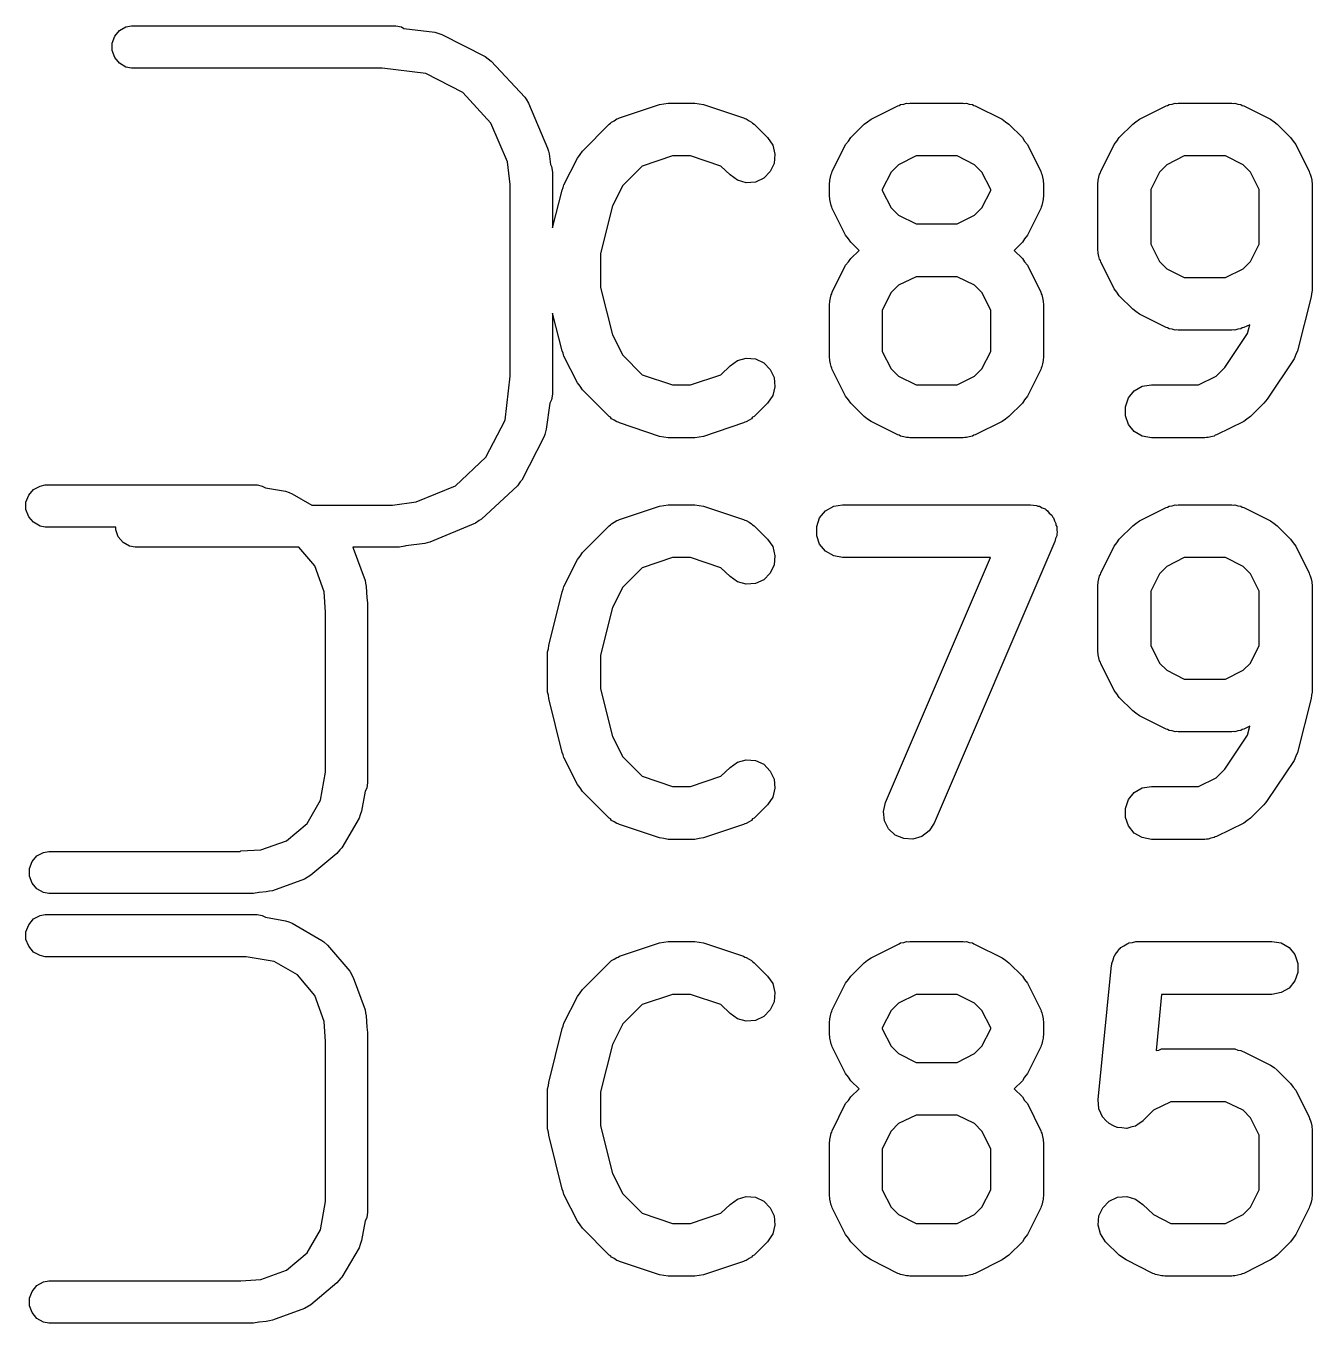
# Model space of a CAD drawing. Extents: x 553.3 to 630.8, y 408.7 to 458.1.
# Drawn here: x 580.964 to 584.615, y 432.49 to 436.172 of the extents above; entities that cross this region are included whole.
import ezdxf

# ---------------------------------------------------------------- set-up
doc = ezdxf.new("R2010")
doc.units = 0
doc.header["$MEASUREMENT"] = 0
doc.layers.add('BLACK', color=7, linetype='CONTINUOUS')

msp = doc.modelspace()

# ---------------------------------------------------------------- linework, layer by layer
at = {"layer": 'BLACK', "linetype": 'CONTINUOUS'}
for p, q in [((581.248, 436.169), (581.264, 436.172)), ((581.264, 436.172), (582.014, 436.172)), ((582.014, 436.172), (582.03, 436.169)), ((581.209, 436.123), (581.216, 436.143)), ((581.216, 436.143), (581.23, 436.159)), ((581.23, 436.159), (581.248, 436.169)), ((582.03, 436.169), (582.037, 436.165)), ((582.037, 436.165), (582.125, 436.154)), ((582.125, 436.154), (582.145, 436.148)), ((582.145, 436.148), (582.145, 436.148)), ((582.145, 436.148), (582.268, 436.085)), ((581.209, 436.102), (581.209, 436.123)), ((581.216, 436.082), (581.209, 436.102)), ((581.23, 436.066), (581.216, 436.082)), ((581.248, 436.055), (581.23, 436.066)), ((582.268, 436.085), (582.285, 436.072)), ((582.285, 436.072), (582.285, 436.072)), ((582.285, 436.072), (582.38, 435.97)), ((581.264, 436.052), (581.248, 436.055)), ((581.975, 436.052), (581.264, 436.052)), ((582.099, 436.037), (581.975, 436.052)), ((582.204, 435.983), (582.099, 436.037)), ((582.284, 435.896), (582.204, 435.983)), ((582.38, 435.97), (582.38, 435.97)), ((582.38, 435.97), (582.384, 435.964)), ((582.384, 435.964), (582.391, 435.953)), ((582.391, 435.953), (582.391, 435.953)), ((582.391, 435.953), (582.445, 435.825)), ((582.649, 435.911), (582.763, 435.949)), ((582.763, 435.949), (582.775, 435.951)), ((582.775, 435.951), (582.787, 435.953)), ((582.787, 435.953), (582.863, 435.953)), ((582.863, 435.953), (582.875, 435.951)), ((582.875, 435.951), (582.887, 435.949)), ((582.887, 435.949), (583.001, 435.911)), ((583.443, 435.946), (583.447, 435.949)), ((583.447, 435.949), (583.456, 435.95)), ((583.456, 435.95), (583.464, 435.953)), ((583.464, 435.953), (583.469, 435.952)), ((583.469, 435.952), (583.473, 435.953)), ((583.473, 435.953), (583.625, 435.953)), ((583.625, 435.953), (583.629, 435.952)), ((583.629, 435.952), (583.634, 435.953)), ((583.634, 435.953), (583.642, 435.95)), ((583.642, 435.95), (583.651, 435.949)), ((583.651, 435.949), (583.655, 435.946)), ((584.205, 435.946), (584.209, 435.949)), ((584.209, 435.949), (584.218, 435.95)), ((584.218, 435.95), (584.226, 435.953)), ((584.226, 435.953), (584.231, 435.952)), ((584.231, 435.952), (584.235, 435.953)), ((584.235, 435.953), (584.387, 435.953)), ((584.387, 435.953), (584.391, 435.952)), ((584.391, 435.952), (584.396, 435.953)), ((584.396, 435.953), (584.404, 435.95)), ((584.404, 435.95), (584.413, 435.949)), ((584.413, 435.949), (584.417, 435.946)), ((583.363, 435.907), (583.439, 435.945)), ((583.439, 435.945), (583.443, 435.946)), ((583.655, 435.946), (583.659, 435.945)), ((583.659, 435.945), (583.735, 435.907)), ((584.125, 435.907), (584.201, 435.945)), ((584.201, 435.945), (584.205, 435.946)), ((584.417, 435.946), (584.421, 435.945)), ((584.421, 435.945), (584.497, 435.907)), ((582.331, 435.786), (582.284, 435.896)), ((582.544, 435.817), (582.62, 435.893)), ((582.62, 435.893), (582.623, 435.896)), ((582.623, 435.896), (582.626, 435.899)), ((582.626, 435.899), (582.634, 435.903)), ((582.634, 435.903), (582.641, 435.908)), ((582.641, 435.908), (582.645, 435.909)), ((582.645, 435.909), (582.649, 435.911)), ((583.001, 435.911), (583.005, 435.909)), ((583.005, 435.909), (583.009, 435.908)), ((583.009, 435.908), (583.017, 435.903)), ((583.017, 435.903), (583.024, 435.899)), ((583.024, 435.899), (583.027, 435.896)), ((583.027, 435.896), (583.031, 435.893)), ((583.031, 435.893), (583.069, 435.855)), ((583.306, 435.855), (583.344, 435.893)), ((583.344, 435.893), (583.353, 435.9)), ((583.353, 435.9), (583.363, 435.907)), ((583.735, 435.907), (583.745, 435.9)), ((583.745, 435.9), (583.754, 435.893)), ((583.754, 435.893), (583.793, 435.855)), ((584.067, 435.855), (584.106, 435.893)), ((584.106, 435.893), (584.115, 435.9)), ((584.115, 435.9), (584.125, 435.907)), ((584.497, 435.907), (584.507, 435.9)), ((584.507, 435.9), (584.516, 435.893)), ((584.516, 435.893), (584.554, 435.855)), ((583.069, 435.855), (583.084, 435.834)), ((583.291, 435.835), (583.299, 435.845)), ((583.299, 435.845), (583.306, 435.855)), ((583.793, 435.855), (583.799, 435.845)), ((583.799, 435.845), (583.807, 435.835)), ((584.053, 435.835), (584.061, 435.845)), ((584.061, 435.845), (584.067, 435.855)), ((584.554, 435.855), (584.561, 435.845)), ((584.561, 435.845), (584.569, 435.835)), ((582.445, 435.825), (582.447, 435.817)), ((582.447, 435.817), (582.449, 435.809)), ((582.449, 435.809), (582.453, 435.779)), ((582.53, 435.797), (582.537, 435.807)), ((582.537, 435.807), (582.544, 435.817)), ((582.799, 435.803), (582.713, 435.774)), ((582.851, 435.803), (582.799, 435.803)), ((582.937, 435.774), (582.851, 435.803)), ((583.084, 435.834), (583.09, 435.808)), ((583.09, 435.808), (583.088, 435.782)), ((583.253, 435.759), (583.291, 435.835)), ((583.491, 435.803), (583.441, 435.778)), ((583.608, 435.803), (583.491, 435.803)), ((583.657, 435.778), (583.608, 435.803)), ((583.807, 435.835), (583.845, 435.759)), ((584.015, 435.759), (584.053, 435.835)), ((584.252, 435.803), (584.203, 435.778)), ((584.369, 435.803), (584.252, 435.803)), ((584.419, 435.778), (584.369, 435.803)), ((584.569, 435.835), (584.607, 435.759)), ((582.339, 435.722), (582.331, 435.786)), ((582.453, 435.779), (582.456, 435.773)), ((582.456, 435.773), (582.459, 435.757)), ((582.491, 435.721), (582.53, 435.797)), ((582.713, 435.774), (582.658, 435.719)), ((582.963, 435.749), (582.937, 435.774)), ((583.088, 435.782), (583.077, 435.759)), ((583.441, 435.778), (583.42, 435.757)), ((583.678, 435.757), (583.657, 435.778)), ((584.203, 435.778), (584.182, 435.757)), ((584.44, 435.757), (584.419, 435.778)), ((582.459, 435.757), (582.459, 435.599)), ((582.984, 435.734), (582.963, 435.749)), ((583.009, 435.727), (582.984, 435.734)), ((583.035, 435.729), (583.009, 435.727)), ((583.059, 435.74), (583.035, 435.729)), ((583.077, 435.759), (583.059, 435.74)), ((583.245, 435.726), (583.246, 435.73)), ((583.246, 435.734), (583.248, 435.743)), ((583.246, 435.73), (583.246, 435.734)), ((583.248, 435.743), (583.25, 435.751)), ((583.25, 435.751), (583.252, 435.755)), ((583.252, 435.755), (583.253, 435.759)), ((583.42, 435.757), (583.395, 435.708)), ((583.703, 435.708), (583.678, 435.757)), ((583.845, 435.759), (583.846, 435.755)), ((583.846, 435.755), (583.848, 435.751)), ((583.848, 435.751), (583.85, 435.743)), ((583.85, 435.743), (583.852, 435.734)), ((583.852, 435.734), (583.852, 435.73)), ((583.852, 435.73), (583.853, 435.726)), ((584.007, 435.726), (584.008, 435.73)), ((584.008, 435.734), (584.01, 435.743)), ((584.008, 435.73), (584.008, 435.734)), ((584.01, 435.743), (584.012, 435.751)), ((584.012, 435.751), (584.014, 435.755)), ((584.014, 435.755), (584.015, 435.759)), ((584.182, 435.757), (584.157, 435.708)), ((584.465, 435.708), (584.44, 435.757)), ((584.607, 435.759), (584.608, 435.755)), ((584.608, 435.755), (584.61, 435.751)), ((584.61, 435.751), (584.612, 435.743)), ((584.612, 435.743), (584.614, 435.734)), ((584.614, 435.734), (584.614, 435.73)), ((584.614, 435.73), (584.615, 435.726)), ((582.339, 435.178), (582.339, 435.722)), ((582.459, 435.599), (582.486, 435.706)), ((582.486, 435.706), (582.489, 435.713)), ((582.489, 435.713), (582.491, 435.721)), ((582.658, 435.719), (582.629, 435.661)), ((583.245, 435.688), (583.245, 435.726)), ((583.395, 435.708), (583.395, 435.705)), ((583.395, 435.705), (583.42, 435.656)), ((583.678, 435.656), (583.703, 435.705)), ((583.703, 435.705), (583.703, 435.708)), ((583.853, 435.726), (583.853, 435.688)), ((584.007, 435.535), (584.007, 435.726)), ((584.157, 435.708), (584.157, 435.553)), ((584.465, 435.553), (584.465, 435.708)), ((584.615, 435.726), (584.615, 435.421)), ((582.629, 435.661), (582.595, 435.526)), ((583.246, 435.683), (583.245, 435.688)), ((583.246, 435.679), (583.246, 435.683)), ((583.248, 435.671), (583.246, 435.679)), ((583.25, 435.662), (583.248, 435.671)), ((583.252, 435.658), (583.25, 435.662)), ((583.253, 435.654), (583.252, 435.658)), ((583.42, 435.656), (583.441, 435.635)), ((583.657, 435.635), (583.678, 435.656)), ((583.846, 435.658), (583.845, 435.654)), ((583.848, 435.662), (583.846, 435.658)), ((583.85, 435.671), (583.848, 435.662)), ((583.852, 435.679), (583.85, 435.671)), ((583.853, 435.688), (583.852, 435.683)), ((583.852, 435.683), (583.852, 435.679)), ((583.291, 435.578), (583.253, 435.654)), ((583.441, 435.635), (583.491, 435.61)), ((583.608, 435.61), (583.657, 435.635)), ((583.845, 435.654), (583.807, 435.578)), ((583.491, 435.61), (583.608, 435.61)), ((583.299, 435.568), (583.291, 435.578)), ((583.306, 435.558), (583.299, 435.568)), ((583.329, 435.535), (583.306, 435.558)), ((583.793, 435.558), (583.769, 435.535)), ((583.799, 435.568), (583.793, 435.558)), ((583.807, 435.578), (583.799, 435.568)), ((584.157, 435.553), (584.182, 435.503)), ((584.44, 435.503), (584.465, 435.553)), ((582.595, 435.526), (582.595, 435.43)), ((583.299, 435.502), (583.306, 435.512)), ((583.306, 435.512), (583.329, 435.535)), ((583.769, 435.535), (583.793, 435.512)), ((583.793, 435.512), (583.799, 435.502)), ((584.008, 435.531), (584.007, 435.535)), ((584.008, 435.527), (584.008, 435.531)), ((584.01, 435.518), (584.008, 435.527)), ((584.012, 435.51), (584.01, 435.518)), ((584.014, 435.506), (584.012, 435.51)), ((583.253, 435.416), (583.291, 435.493)), ((583.291, 435.493), (583.299, 435.502)), ((583.799, 435.502), (583.807, 435.493)), ((583.807, 435.493), (583.845, 435.416)), ((584.015, 435.502), (584.014, 435.506)), ((584.053, 435.426), (584.015, 435.502)), ((584.182, 435.503), (584.203, 435.483)), ((584.203, 435.483), (584.252, 435.458)), ((584.369, 435.458), (584.419, 435.483)), ((584.419, 435.483), (584.44, 435.503)), ((583.441, 435.436), (583.42, 435.415)), ((583.491, 435.46), (583.441, 435.436)), ((583.608, 435.46), (583.491, 435.46)), ((583.657, 435.436), (583.608, 435.46)), ((583.678, 435.415), (583.657, 435.436)), ((584.252, 435.458), (584.369, 435.458)), ((582.595, 435.43), (582.629, 435.295)), ((583.246, 435.391), (583.248, 435.4)), ((583.248, 435.4), (583.25, 435.409)), ((583.25, 435.409), (583.252, 435.412)), ((583.252, 435.412), (583.253, 435.416)), ((583.42, 435.415), (583.395, 435.365)), ((583.703, 435.365), (583.678, 435.415)), ((583.845, 435.416), (583.846, 435.412)), ((583.846, 435.412), (583.848, 435.409)), ((583.848, 435.409), (583.85, 435.4)), ((583.85, 435.4), (583.852, 435.391)), ((584.061, 435.416), (584.053, 435.426)), ((584.067, 435.406), (584.061, 435.416)), ((584.106, 435.368), (584.067, 435.406)), ((584.612, 435.403), (584.574, 435.25)), ((584.613, 435.412), (584.612, 435.403)), ((584.615, 435.421), (584.613, 435.412)), ((583.245, 435.383), (583.246, 435.387)), ((583.245, 435.23), (583.245, 435.383)), ((583.246, 435.387), (583.246, 435.391)), ((583.395, 435.365), (583.395, 435.248)), ((583.703, 435.248), (583.703, 435.365)), ((583.852, 435.391), (583.852, 435.387)), ((583.852, 435.387), (583.853, 435.383)), ((583.853, 435.383), (583.853, 435.23)), ((584.115, 435.361), (584.106, 435.368)), ((584.125, 435.354), (584.115, 435.361)), ((582.486, 435.25), (582.459, 435.357)), ((582.459, 435.357), (582.459, 435.127)), ((584.201, 435.316), (584.125, 435.354)), ((584.438, 435.324), (584.421, 435.316)), ((584.432, 435.299), (584.438, 435.324)), ((582.629, 435.295), (582.658, 435.237)), ((584.205, 435.315), (584.201, 435.316)), ((584.209, 435.312), (584.205, 435.315)), ((584.218, 435.311), (584.209, 435.312)), ((584.226, 435.308), (584.218, 435.311)), ((584.231, 435.309), (584.226, 435.308)), ((584.235, 435.308), (584.231, 435.309)), ((584.387, 435.308), (584.235, 435.308)), ((584.367, 435.202), (584.432, 435.299)), ((584.391, 435.309), (584.387, 435.308)), ((584.396, 435.308), (584.391, 435.309)), ((584.404, 435.311), (584.396, 435.308)), ((584.413, 435.312), (584.404, 435.311)), ((584.417, 435.315), (584.413, 435.312)), ((584.421, 435.316), (584.417, 435.315)), ((582.489, 435.243), (582.486, 435.25)), ((584.574, 435.25), (584.569, 435.239)), ((582.491, 435.235), (582.489, 435.243)), ((582.53, 435.159), (582.491, 435.235)), ((582.658, 435.237), (582.713, 435.182)), ((582.963, 435.207), (582.984, 435.222)), ((582.984, 435.222), (583.009, 435.229)), ((583.009, 435.229), (583.035, 435.227)), ((583.035, 435.227), (583.059, 435.216)), ((583.059, 435.216), (583.077, 435.197)), ((583.246, 435.226), (583.245, 435.23)), ((583.246, 435.222), (583.246, 435.226)), ((583.248, 435.213), (583.246, 435.222)), ((583.25, 435.205), (583.248, 435.213)), ((583.395, 435.248), (583.42, 435.199)), ((583.678, 435.199), (583.703, 435.248)), ((583.85, 435.213), (583.848, 435.205)), ((583.852, 435.222), (583.85, 435.213)), ((583.853, 435.23), (583.852, 435.226)), ((583.852, 435.226), (583.852, 435.222)), ((584.564, 435.227), (584.488, 435.113)), ((584.569, 435.239), (584.564, 435.227)), ((582.324, 435.053), (582.339, 435.178)), ((582.713, 435.182), (582.799, 435.153)), ((582.851, 435.153), (582.937, 435.182)), ((582.937, 435.182), (582.963, 435.207)), ((583.077, 435.197), (583.088, 435.174)), ((583.252, 435.201), (583.25, 435.205)), ((583.253, 435.197), (583.252, 435.201)), ((583.291, 435.121), (583.253, 435.197)), ((583.42, 435.199), (583.441, 435.178)), ((583.441, 435.178), (583.491, 435.153)), ((583.608, 435.153), (583.657, 435.178)), ((583.657, 435.178), (583.678, 435.199)), ((583.845, 435.197), (583.807, 435.121)), ((583.846, 435.201), (583.845, 435.197)), ((583.848, 435.205), (583.846, 435.201)), ((584.293, 435.153), (584.343, 435.178)), ((584.343, 435.178), (584.367, 435.202)), ((582.537, 435.149), (582.53, 435.159)), ((582.544, 435.139), (582.537, 435.149)), ((582.62, 435.063), (582.544, 435.139)), ((582.799, 435.153), (582.851, 435.153)), ((583.09, 435.148), (583.084, 435.123)), ((583.088, 435.174), (583.09, 435.148)), ((583.491, 435.153), (583.608, 435.153)), ((584.11, 435.136), (584.133, 435.149)), ((584.133, 435.149), (584.159, 435.153)), ((584.159, 435.153), (584.293, 435.153)), ((582.456, 435.111), (582.451, 435.101)), ((582.459, 435.127), (582.456, 435.111)), ((583.084, 435.123), (583.069, 435.101)), ((583.299, 435.111), (583.291, 435.121)), ((583.306, 435.101), (583.299, 435.111)), ((583.799, 435.111), (583.793, 435.101)), ((583.807, 435.121), (583.799, 435.111)), ((584.085, 435.091), (584.094, 435.116)), ((584.094, 435.116), (584.11, 435.136)), ((584.483, 435.107), (584.478, 435.101)), ((584.488, 435.113), (584.483, 435.107)), ((582.451, 435.101), (582.441, 435.027)), ((583.069, 435.101), (583.031, 435.063)), ((583.344, 435.063), (583.306, 435.101)), ((583.793, 435.101), (583.754, 435.063)), ((584.085, 435.065), (584.085, 435.091)), ((584.478, 435.101), (584.44, 435.063)), ((582.27, 434.948), (582.324, 435.053)), ((582.623, 435.061), (582.62, 435.063)), ((582.626, 435.057), (582.623, 435.061)), ((582.634, 435.053), (582.626, 435.057)), ((582.641, 435.048), (582.634, 435.053)), ((582.645, 435.047), (582.641, 435.048)), ((582.649, 435.045), (582.645, 435.047)), ((582.763, 435.007), (582.649, 435.045)), ((583.001, 435.045), (582.887, 435.007)), ((583.005, 435.047), (583.001, 435.045)), ((583.009, 435.048), (583.005, 435.047)), ((583.017, 435.053), (583.009, 435.048)), ((583.024, 435.057), (583.017, 435.053)), ((583.027, 435.061), (583.024, 435.057)), ((583.031, 435.063), (583.027, 435.061)), ((583.353, 435.056), (583.344, 435.063)), ((583.363, 435.049), (583.353, 435.056)), ((583.439, 435.011), (583.363, 435.049)), ((583.735, 435.049), (583.659, 435.011)), ((583.745, 435.056), (583.735, 435.049)), ((583.754, 435.063), (583.745, 435.056)), ((584.094, 435.041), (584.085, 435.065)), ((584.11, 435.021), (584.094, 435.041)), ((584.421, 435.049), (584.344, 435.011)), ((584.43, 435.056), (584.421, 435.049)), ((584.44, 435.063), (584.43, 435.056)), ((582.435, 435.007), (582.372, 434.883)), ((582.437, 435.012), (582.435, 435.007)), ((582.435, 435.007), (582.435, 435.007)), ((582.441, 435.027), (582.437, 435.012)), ((582.441, 435.027), (582.441, 435.027)), ((582.775, 435.005), (582.763, 435.007)), ((582.787, 435.003), (582.775, 435.005)), ((582.863, 435.003), (582.787, 435.003)), ((582.875, 435.005), (582.863, 435.003)), ((582.887, 435.007), (582.875, 435.005)), ((583.443, 435.01), (583.439, 435.011)), ((583.447, 435.008), (583.443, 435.01)), ((583.456, 435.006), (583.447, 435.008)), ((583.464, 435.004), (583.456, 435.006)), ((583.469, 435.004), (583.464, 435.004)), ((583.473, 435.003), (583.469, 435.004)), ((583.625, 435.003), (583.473, 435.003)), ((583.629, 435.004), (583.625, 435.003)), ((583.634, 435.004), (583.629, 435.004)), ((583.642, 435.006), (583.634, 435.004)), ((583.651, 435.008), (583.642, 435.006)), ((583.655, 435.01), (583.651, 435.008)), ((583.659, 435.011), (583.655, 435.01)), ((584.133, 435.008), (584.11, 435.021)), ((584.159, 435.003), (584.133, 435.008)), ((584.311, 435.003), (584.159, 435.003)), ((584.315, 435.004), (584.311, 435.003)), ((584.32, 435.004), (584.315, 435.004)), ((584.328, 435.006), (584.32, 435.004)), ((584.337, 435.008), (584.328, 435.006)), ((584.34, 435.01), (584.337, 435.008)), ((584.344, 435.011), (584.34, 435.01)), ((582.183, 434.867), (582.27, 434.948)), ((582.372, 434.883), (582.367, 434.878)), ((582.372, 434.883), (582.372, 434.883)), ((580.972, 434.84), (580.985, 434.856)), ((580.985, 434.856), (581.004, 434.866)), ((581.004, 434.866), (581.019, 434.869)), ((581.019, 434.869), (581.62, 434.869)), ((581.62, 434.869), (581.635, 434.866)), ((581.635, 434.866), (581.644, 434.861)), ((581.644, 434.861), (581.701, 434.851)), ((581.701, 434.851), (581.701, 434.851)), ((581.701, 434.851), (581.711, 434.848)), ((581.711, 434.848), (581.72, 434.844)), ((582.072, 434.821), (582.183, 434.867)), ((582.359, 434.867), (582.257, 434.772)), ((582.367, 434.878), (582.359, 434.867)), ((582.359, 434.867), (582.359, 434.867)), ((580.964, 434.82), (580.972, 434.84)), ((580.964, 434.799), (580.964, 434.82)), ((581.72, 434.844), (581.72, 434.844)), ((581.72, 434.844), (581.776, 434.812)), ((581.776, 434.812), (582.005, 434.812)), ((582.005, 434.812), (582.072, 434.821)), ((582.649, 434.771), (582.763, 434.809)), ((582.763, 434.809), (582.775, 434.811)), ((582.775, 434.811), (582.787, 434.813)), ((582.787, 434.813), (582.863, 434.813)), ((582.863, 434.813), (582.875, 434.811)), ((582.875, 434.811), (582.887, 434.809)), ((582.887, 434.809), (583.001, 434.771)), ((583.234, 434.796), (583.257, 434.809)), ((583.257, 434.809), (583.282, 434.813)), ((583.282, 434.813), (583.816, 434.813)), ((583.816, 434.813), (583.824, 434.812)), ((583.824, 434.812), (583.833, 434.811)), ((583.833, 434.811), (583.837, 434.809)), ((583.837, 434.809), (583.841, 434.809)), ((583.841, 434.809), (583.849, 434.804)), ((584.205, 434.806), (584.209, 434.809)), ((584.209, 434.809), (584.218, 434.81)), ((584.218, 434.81), (584.226, 434.813)), ((584.226, 434.813), (584.231, 434.812)), ((584.231, 434.812), (584.235, 434.813)), ((584.235, 434.813), (584.387, 434.813)), ((584.387, 434.813), (584.391, 434.812)), ((584.391, 434.812), (584.396, 434.813)), ((584.396, 434.813), (584.404, 434.81)), ((584.404, 434.81), (584.413, 434.809)), ((584.413, 434.809), (584.417, 434.806)), ((580.972, 434.779), (580.964, 434.799)), ((580.985, 434.763), (580.972, 434.779)), ((582.257, 434.772), (582.251, 434.768)), ((582.257, 434.772), (582.257, 434.772)), ((582.645, 434.769), (582.649, 434.771)), ((583.001, 434.771), (583.005, 434.769)), ((583.209, 434.751), (583.217, 434.776)), ((583.217, 434.776), (583.234, 434.796)), ((583.849, 434.804), (583.857, 434.801)), ((583.857, 434.801), (583.86, 434.798)), ((583.86, 434.798), (583.864, 434.796)), ((583.864, 434.796), (583.869, 434.789)), ((583.869, 434.789), (583.876, 434.783)), ((583.876, 434.783), (583.878, 434.779)), ((583.878, 434.779), (583.881, 434.776)), ((583.881, 434.776), (583.884, 434.767)), ((584.125, 434.767), (584.201, 434.805)), ((584.201, 434.805), (584.205, 434.806)), ((584.417, 434.806), (584.421, 434.805)), ((584.421, 434.805), (584.497, 434.767)), ((581.004, 434.752), (580.985, 434.763)), ((581.019, 434.749), (581.004, 434.752)), ((581.219, 434.749), (581.019, 434.749)), ((581.219, 434.742), (581.219, 434.749)), ((581.226, 434.722), (581.219, 434.742)), ((582.24, 434.761), (582.111, 434.707)), ((582.251, 434.768), (582.24, 434.761)), ((582.24, 434.761), (582.24, 434.761)), ((582.544, 434.677), (582.62, 434.753)), ((582.62, 434.753), (582.623, 434.756)), ((582.623, 434.756), (582.626, 434.759)), ((582.626, 434.759), (582.634, 434.763)), ((582.634, 434.763), (582.641, 434.768)), ((582.641, 434.768), (582.645, 434.769)), ((583.005, 434.769), (583.009, 434.768)), ((583.009, 434.768), (583.017, 434.763)), ((583.017, 434.763), (583.024, 434.759)), ((583.024, 434.759), (583.027, 434.756)), ((583.027, 434.756), (583.031, 434.753)), ((583.031, 434.753), (583.069, 434.715)), ((583.209, 434.725), (583.209, 434.751)), ((583.884, 434.767), (583.888, 434.76)), ((583.888, 434.76), (583.888, 434.755)), ((583.888, 434.755), (583.89, 434.751)), ((583.89, 434.751), (583.89, 434.742)), ((583.89, 434.742), (583.891, 434.734)), ((583.891, 434.734), (583.89, 434.73)), ((584.067, 434.715), (584.106, 434.753)), ((584.106, 434.753), (584.115, 434.76)), ((584.115, 434.76), (584.125, 434.767)), ((584.497, 434.767), (584.507, 434.76)), ((584.507, 434.76), (584.516, 434.753)), ((584.516, 434.753), (584.554, 434.715)), ((581.24, 434.706), (581.226, 434.722)), ((581.258, 434.695), (581.24, 434.706)), ((582.096, 434.703), (582.042, 434.696)), ((582.103, 434.705), (582.096, 434.703)), ((582.111, 434.707), (582.103, 434.705)), ((583.069, 434.715), (583.084, 434.694)), ((583.217, 434.701), (583.209, 434.725)), ((583.234, 434.681), (583.217, 434.701)), ((583.885, 434.709), (583.542, 433.909)), ((583.887, 434.717), (583.885, 434.709)), ((583.89, 434.725), (583.887, 434.717)), ((583.89, 434.73), (583.89, 434.725)), ((584.053, 434.695), (584.061, 434.705)), ((584.061, 434.705), (584.067, 434.715)), ((584.554, 434.715), (584.561, 434.705)), ((584.561, 434.705), (584.569, 434.695)), ((581.274, 434.692), (581.258, 434.695)), ((581.739, 434.692), (581.274, 434.692)), ((581.784, 434.639), (581.739, 434.692)), ((582.024, 434.692), (581.892, 434.692)), ((581.892, 434.692), (581.893, 434.69)), ((581.893, 434.69), (581.893, 434.69)), ((581.893, 434.69), (581.927, 434.598)), ((582.04, 434.695), (582.024, 434.692)), ((582.042, 434.696), (582.04, 434.695)), ((582.53, 434.657), (582.537, 434.667)), ((582.537, 434.667), (582.544, 434.677)), ((582.799, 434.663), (582.713, 434.634)), ((582.851, 434.663), (582.799, 434.663)), ((582.937, 434.634), (582.851, 434.663)), ((583.084, 434.694), (583.09, 434.668)), ((583.09, 434.668), (583.088, 434.642)), ((583.257, 434.668), (583.234, 434.681)), ((583.282, 434.663), (583.257, 434.668)), ((583.702, 434.663), (583.282, 434.663)), ((583.404, 433.968), (583.702, 434.663)), ((584.015, 434.619), (584.053, 434.695)), ((584.252, 434.663), (584.203, 434.638)), ((584.369, 434.663), (584.252, 434.663)), ((584.419, 434.638), (584.369, 434.663)), ((584.569, 434.695), (584.607, 434.619)), ((581.811, 434.566), (581.784, 434.639)), ((582.491, 434.581), (582.53, 434.657)), ((582.713, 434.634), (582.658, 434.579)), ((582.963, 434.609), (582.937, 434.634)), ((583.088, 434.642), (583.077, 434.619)), ((584.203, 434.638), (584.182, 434.617)), ((584.44, 434.617), (584.419, 434.638)), ((581.927, 434.598), (581.928, 434.59)), ((581.928, 434.59), (581.93, 434.581)), ((582.984, 434.594), (582.963, 434.609)), ((583.009, 434.587), (582.984, 434.594)), ((583.035, 434.589), (583.009, 434.587)), ((583.059, 434.6), (583.035, 434.589)), ((583.077, 434.619), (583.059, 434.6)), ((584.007, 434.586), (584.008, 434.59)), ((584.008, 434.594), (584.01, 434.603)), ((584.008, 434.59), (584.008, 434.594)), ((584.01, 434.603), (584.012, 434.611)), ((584.012, 434.611), (584.014, 434.615)), ((584.014, 434.615), (584.015, 434.619)), ((584.182, 434.617), (584.157, 434.568)), ((584.465, 434.568), (584.44, 434.617)), ((584.607, 434.619), (584.608, 434.615)), ((584.608, 434.615), (584.61, 434.611)), ((584.61, 434.611), (584.612, 434.603)), ((584.612, 434.603), (584.614, 434.594)), ((584.614, 434.594), (584.614, 434.59)), ((584.614, 434.59), (584.615, 434.586)), ((581.814, 434.508), (581.811, 434.566)), ((581.93, 434.581), (581.932, 434.549)), ((582.448, 434.413), (582.486, 434.566)), ((582.486, 434.566), (582.489, 434.573)), ((582.489, 434.573), (582.491, 434.581)), ((582.658, 434.579), (582.629, 434.521)), ((584.007, 434.395), (584.007, 434.586)), ((584.157, 434.568), (584.157, 434.413)), ((584.465, 434.413), (584.465, 434.568)), ((584.615, 434.586), (584.615, 434.281)), ((581.932, 434.549), (581.934, 434.534)), ((581.934, 434.534), (581.934, 434.024)), ((582.629, 434.521), (582.595, 434.386)), ((581.814, 434.506), (581.814, 434.508)), ((581.814, 434.054), (581.814, 434.506)), ((582.445, 434.395), (582.447, 434.404)), ((582.447, 434.404), (582.448, 434.413)), ((584.157, 434.413), (584.182, 434.363)), ((584.44, 434.363), (584.465, 434.413)), ((582.445, 434.281), (582.445, 434.395)), ((582.595, 434.386), (582.595, 434.29)), ((584.008, 434.391), (584.007, 434.395)), ((584.008, 434.387), (584.008, 434.391)), ((584.01, 434.378), (584.008, 434.387)), ((584.012, 434.37), (584.01, 434.378)), ((584.014, 434.366), (584.012, 434.37)), ((584.015, 434.362), (584.014, 434.366)), ((584.053, 434.286), (584.015, 434.362)), ((584.182, 434.363), (584.203, 434.343)), ((584.203, 434.343), (584.252, 434.318)), ((584.369, 434.318), (584.419, 434.343)), ((584.419, 434.343), (584.44, 434.363)), ((584.252, 434.318), (584.369, 434.318)), ((582.447, 434.272), (582.445, 434.281)), ((582.448, 434.263), (582.447, 434.272)), ((582.486, 434.11), (582.448, 434.263)), ((582.595, 434.29), (582.629, 434.155)), ((584.061, 434.276), (584.053, 434.286)), ((584.067, 434.266), (584.061, 434.276)), ((584.106, 434.228), (584.067, 434.266)), ((584.612, 434.263), (584.574, 434.11)), ((584.613, 434.272), (584.612, 434.263)), ((584.615, 434.281), (584.613, 434.272)), ((584.115, 434.221), (584.106, 434.228)), ((584.125, 434.214), (584.115, 434.221)), ((584.201, 434.176), (584.125, 434.214)), ((584.438, 434.184), (584.421, 434.176)), ((584.432, 434.159), (584.438, 434.184)), ((582.629, 434.155), (582.658, 434.097)), ((584.205, 434.175), (584.201, 434.176)), ((584.209, 434.172), (584.205, 434.175)), ((584.218, 434.171), (584.209, 434.172)), ((584.226, 434.168), (584.218, 434.171)), ((584.231, 434.169), (584.226, 434.168)), ((584.235, 434.168), (584.231, 434.169)), ((584.387, 434.168), (584.235, 434.168)), ((584.367, 434.062), (584.432, 434.159)), ((584.391, 434.169), (584.387, 434.168)), ((584.396, 434.168), (584.391, 434.169)), ((584.404, 434.171), (584.396, 434.168)), ((584.413, 434.172), (584.404, 434.171)), ((584.417, 434.175), (584.413, 434.172)), ((584.421, 434.176), (584.417, 434.175)), ((582.489, 434.103), (582.486, 434.11)), ((584.574, 434.11), (584.569, 434.099)), ((582.491, 434.095), (582.489, 434.103)), ((582.53, 434.019), (582.491, 434.095)), ((582.658, 434.097), (582.713, 434.042)), ((582.963, 434.067), (582.984, 434.082)), ((582.984, 434.082), (583.009, 434.089)), ((583.009, 434.089), (583.035, 434.087)), ((583.035, 434.087), (583.059, 434.076)), ((583.059, 434.076), (583.077, 434.057)), ((584.564, 434.087), (584.488, 433.973)), ((584.569, 434.099), (584.564, 434.087)), ((581.8, 433.974), (581.814, 434.054)), ((582.713, 434.042), (582.799, 434.013)), ((582.851, 434.013), (582.937, 434.042)), ((582.937, 434.042), (582.963, 434.067)), ((583.077, 434.057), (583.088, 434.034)), ((584.293, 434.013), (584.343, 434.038)), ((584.343, 434.038), (584.367, 434.062)), ((581.927, 434), (581.917, 433.943)), ((581.932, 434.008), (581.927, 434)), ((581.934, 434.024), (581.932, 434.008)), ((582.537, 434.009), (582.53, 434.019)), ((582.544, 433.999), (582.537, 434.009)), ((582.62, 433.923), (582.544, 433.999)), ((582.799, 434.013), (582.851, 434.013)), ((583.09, 434.008), (583.084, 433.983)), ((583.088, 434.034), (583.09, 434.008)), ((584.11, 433.996), (584.133, 434.009)), ((584.133, 434.009), (584.159, 434.013)), ((584.159, 434.013), (584.293, 434.013)), ((581.762, 433.908), (581.8, 433.974)), ((583.069, 433.961), (583.031, 433.923)), ((583.084, 433.983), (583.069, 433.961)), ((583.398, 433.942), (583.404, 433.968)), ((584.085, 433.951), (584.094, 433.976)), ((584.094, 433.976), (584.11, 433.996)), ((584.478, 433.961), (584.44, 433.923)), ((584.483, 433.967), (584.478, 433.961)), ((584.488, 433.973), (584.483, 433.967)), ((581.913, 433.933), (581.91, 433.923)), ((581.917, 433.943), (581.913, 433.933)), ((581.917, 433.943), (581.917, 433.943)), ((583.401, 433.916), (583.398, 433.942)), ((584.085, 433.925), (584.085, 433.951)), ((584.094, 433.901), (584.085, 433.925)), ((581.704, 433.859), (581.762, 433.908)), ((581.91, 433.923), (581.861, 433.839)), ((581.91, 433.923), (581.91, 433.923)), ((582.623, 433.921), (582.62, 433.923)), ((582.626, 433.917), (582.623, 433.921)), ((582.634, 433.913), (582.626, 433.917)), ((582.641, 433.908), (582.634, 433.913)), ((582.645, 433.907), (582.641, 433.908)), ((582.649, 433.905), (582.645, 433.907)), ((582.763, 433.867), (582.649, 433.905)), ((583.001, 433.905), (582.887, 433.867)), ((583.005, 433.907), (583.001, 433.905)), ((583.009, 433.908), (583.005, 433.907)), ((583.017, 433.913), (583.009, 433.908)), ((583.024, 433.917), (583.017, 433.913)), ((583.027, 433.921), (583.024, 433.917)), ((583.031, 433.923), (583.027, 433.921)), ((583.413, 433.893), (583.401, 433.916)), ((583.432, 433.875), (583.413, 433.893)), ((583.528, 433.887), (583.507, 433.871)), ((583.542, 433.909), (583.528, 433.887)), ((584.11, 433.881), (584.094, 433.901)), ((584.421, 433.909), (584.344, 433.871)), ((584.43, 433.916), (584.421, 433.909)), ((584.44, 433.923), (584.43, 433.916)), ((581.631, 433.833), (581.704, 433.859)), ((582.775, 433.865), (582.763, 433.867)), ((582.787, 433.863), (582.775, 433.865)), ((582.863, 433.863), (582.787, 433.863)), ((582.875, 433.865), (582.863, 433.863)), ((582.887, 433.867), (582.875, 433.865)), ((583.456, 433.865), (583.432, 433.875)), ((583.482, 433.864), (583.456, 433.865)), ((583.507, 433.871), (583.482, 433.864)), ((584.133, 433.868), (584.11, 433.881)), ((584.159, 433.863), (584.133, 433.868)), ((584.311, 433.863), (584.159, 433.863)), ((584.315, 433.864), (584.311, 433.863)), ((584.32, 433.864), (584.315, 433.864)), ((584.328, 433.866), (584.32, 433.864)), ((584.337, 433.868), (584.328, 433.866)), ((584.34, 433.87), (584.337, 433.868)), ((584.344, 433.871), (584.34, 433.87)), ((580.982, 433.8), (580.995, 433.816)), ((580.995, 433.816), (581.014, 433.826)), ((581.014, 433.826), (581.029, 433.829)), ((581.029, 433.829), (581.572, 433.829)), ((581.572, 433.829), (581.574, 433.83)), ((581.574, 433.83), (581.631, 433.833)), ((581.847, 433.823), (581.773, 433.761)), ((581.855, 433.833), (581.847, 433.823)), ((581.847, 433.823), (581.847, 433.823)), ((581.861, 433.839), (581.855, 433.833)), ((581.861, 433.839), (581.861, 433.839)), ((580.974, 433.78), (580.982, 433.8)), ((580.974, 433.759), (580.974, 433.78)), ((580.982, 433.739), (580.974, 433.759)), ((581.755, 433.75), (581.664, 433.717)), ((581.773, 433.761), (581.755, 433.75)), ((581.755, 433.75), (581.755, 433.75)), ((580.995, 433.723), (580.982, 433.739)), ((581.014, 433.712), (580.995, 433.723)), ((581.029, 433.709), (581.014, 433.712)), ((581.61, 433.709), (581.029, 433.709)), ((581.625, 433.712), (581.61, 433.709)), ((581.626, 433.712), (581.625, 433.712)), ((581.646, 433.714), (581.626, 433.712)), ((581.655, 433.716), (581.646, 433.714)), ((581.664, 433.717), (581.655, 433.716)), ((580.972, 433.62), (580.985, 433.637)), ((580.985, 433.637), (581.004, 433.647)), ((581.004, 433.647), (581.019, 433.65)), ((581.019, 433.65), (581.62, 433.65)), ((581.62, 433.65), (581.635, 433.647)), ((581.635, 433.647), (581.644, 433.642)), ((581.644, 433.642), (581.701, 433.632)), ((581.701, 433.632), (581.701, 433.632)), ((581.701, 433.632), (581.71, 433.629)), ((580.964, 433.601), (580.972, 433.62)), ((580.964, 433.579), (580.964, 433.601)), ((581.71, 433.629), (581.72, 433.625)), ((581.72, 433.625), (581.72, 433.625)), ((581.72, 433.625), (581.804, 433.576)), ((580.972, 433.56), (580.964, 433.579)), ((580.985, 433.543), (580.972, 433.56)), ((581.804, 433.576), (581.804, 433.576)), ((581.804, 433.576), (581.81, 433.572)), ((581.81, 433.572), (581.82, 433.563)), ((581.82, 433.563), (581.82, 433.563)), ((581.82, 433.563), (581.883, 433.489)), ((582.649, 433.531), (582.763, 433.569)), ((582.763, 433.569), (582.775, 433.571)), ((582.775, 433.571), (582.787, 433.573)), ((582.787, 433.573), (582.863, 433.573)), ((582.863, 433.573), (582.875, 433.571)), ((582.875, 433.571), (582.887, 433.569)), ((582.887, 433.569), (583.001, 433.531)), ((583.363, 433.527), (583.439, 433.565)), ((583.439, 433.565), (583.443, 433.566)), ((583.443, 433.566), (583.447, 433.569)), ((583.447, 433.569), (583.456, 433.57)), ((583.456, 433.57), (583.464, 433.573)), ((583.464, 433.573), (583.469, 433.572)), ((583.469, 433.572), (583.473, 433.573)), ((583.473, 433.573), (583.625, 433.573)), ((583.625, 433.573), (583.629, 433.572)), ((583.629, 433.572), (583.634, 433.573)), ((583.634, 433.573), (583.642, 433.57)), ((583.642, 433.57), (583.651, 433.569)), ((583.651, 433.569), (583.655, 433.566)), ((583.655, 433.566), (583.659, 433.565)), ((583.659, 433.565), (583.735, 433.527)), ((584.07, 433.553), (584.072, 433.556)), ((584.072, 433.556), (584.081, 433.561)), ((584.081, 433.561), (584.09, 433.566)), ((584.09, 433.566), (584.092, 433.567)), ((584.092, 433.567), (584.095, 433.569)), ((584.095, 433.569), (584.105, 433.57)), ((584.105, 433.57), (584.115, 433.573)), ((584.115, 433.573), (584.118, 433.573)), ((584.118, 433.573), (584.12, 433.573)), ((584.12, 433.573), (584.501, 433.573)), ((584.501, 433.573), (584.527, 433.569)), ((584.527, 433.569), (584.55, 433.556)), ((584.55, 433.556), (584.566, 433.536)), ((581.004, 433.533), (580.985, 433.543)), ((581.019, 433.53), (581.004, 433.533)), ((581.589, 433.53), (581.019, 433.53)), ((581.669, 433.516), (581.589, 433.53)), ((582.623, 433.516), (582.626, 433.519)), ((582.626, 433.519), (582.634, 433.523)), ((582.634, 433.523), (582.641, 433.528)), ((582.641, 433.528), (582.645, 433.529)), ((582.645, 433.529), (582.649, 433.531)), ((583.001, 433.531), (583.005, 433.529)), ((583.005, 433.529), (583.009, 433.528)), ((583.009, 433.528), (583.017, 433.523)), ((583.017, 433.523), (583.024, 433.519)), ((583.024, 433.519), (583.027, 433.516)), ((583.344, 433.513), (583.353, 433.52)), ((583.353, 433.52), (583.363, 433.527)), ((583.735, 433.527), (583.745, 433.52)), ((583.745, 433.52), (583.754, 433.513)), ((584.047, 433.511), (584.05, 433.521)), ((584.05, 433.521), (584.053, 433.531)), ((584.053, 433.531), (584.055, 433.533)), ((584.055, 433.533), (584.056, 433.536)), ((584.056, 433.536), (584.062, 433.543)), ((584.062, 433.543), (584.068, 433.552)), ((584.068, 433.552), (584.07, 433.553)), ((584.566, 433.536), (584.575, 433.511)), ((581.735, 433.478), (581.669, 433.516)), ((581.883, 433.489), (581.893, 433.471)), ((582.544, 433.437), (582.62, 433.513)), ((582.62, 433.513), (582.623, 433.516)), ((583.027, 433.516), (583.031, 433.513)), ((583.031, 433.513), (583.069, 433.475)), ((583.306, 433.475), (583.344, 433.513)), ((583.754, 433.513), (583.793, 433.475)), ((584.008, 433.125), (584.046, 433.506)), ((584.046, 433.506), (584.047, 433.508)), ((584.047, 433.508), (584.047, 433.511)), ((584.575, 433.485), (584.566, 433.461)), ((584.575, 433.511), (584.575, 433.485)), ((581.784, 433.42), (581.735, 433.478)), ((581.893, 433.471), (581.893, 433.471)), ((581.893, 433.471), (581.927, 433.379)), ((583.069, 433.475), (583.084, 433.454)), ((583.084, 433.454), (583.09, 433.428)), ((583.253, 433.379), (583.291, 433.455)), ((583.291, 433.455), (583.299, 433.465)), ((583.299, 433.465), (583.306, 433.475)), ((583.793, 433.475), (583.799, 433.465)), ((583.799, 433.465), (583.807, 433.455)), ((583.807, 433.455), (583.845, 433.379)), ((584.566, 433.461), (584.55, 433.441)), ((581.811, 433.346), (581.784, 433.42)), ((582.491, 433.341), (582.53, 433.417)), ((582.53, 433.417), (582.537, 433.427)), ((582.537, 433.427), (582.544, 433.437)), ((582.799, 433.423), (582.713, 433.394)), ((582.851, 433.423), (582.799, 433.423)), ((582.937, 433.394), (582.851, 433.423)), ((583.09, 433.428), (583.088, 433.402)), ((583.491, 433.423), (583.441, 433.398)), ((583.608, 433.423), (583.491, 433.423)), ((583.657, 433.398), (583.608, 433.423)), ((584.188, 433.423), (584.172, 433.264)), ((584.501, 433.423), (584.188, 433.423)), ((584.527, 433.428), (584.501, 433.423)), ((584.55, 433.441), (584.527, 433.428)), ((581.927, 433.379), (581.928, 433.371)), ((582.713, 433.394), (582.658, 433.339)), ((582.963, 433.369), (582.937, 433.394)), ((583.077, 433.379), (583.059, 433.36)), ((583.088, 433.402), (583.077, 433.379)), ((583.25, 433.371), (583.252, 433.375)), ((583.252, 433.375), (583.253, 433.379)), ((583.42, 433.377), (583.395, 433.328)), ((583.441, 433.398), (583.42, 433.377)), ((583.678, 433.377), (583.657, 433.398)), ((583.703, 433.328), (583.678, 433.377)), ((583.845, 433.379), (583.846, 433.375)), ((583.846, 433.375), (583.848, 433.371)), ((581.814, 433.289), (581.811, 433.346)), ((581.928, 433.371), (581.93, 433.362)), ((581.93, 433.362), (581.932, 433.33)), ((582.489, 433.333), (582.491, 433.341)), ((582.658, 433.339), (582.629, 433.281)), ((582.984, 433.354), (582.963, 433.369)), ((583.009, 433.347), (582.984, 433.354)), ((583.035, 433.349), (583.009, 433.347)), ((583.059, 433.36), (583.035, 433.349)), ((583.245, 433.346), (583.246, 433.35)), ((583.245, 433.308), (583.245, 433.346)), ((583.246, 433.354), (583.248, 433.363)), ((583.246, 433.35), (583.246, 433.354)), ((583.248, 433.363), (583.25, 433.371)), ((583.848, 433.371), (583.85, 433.363)), ((583.85, 433.363), (583.852, 433.354)), ((583.852, 433.354), (583.852, 433.35)), ((583.852, 433.35), (583.853, 433.346)), ((583.853, 433.346), (583.853, 433.308)), ((581.932, 433.33), (581.934, 433.315)), ((581.934, 433.315), (581.934, 432.805)), ((582.448, 433.173), (582.486, 433.326)), ((582.486, 433.326), (582.489, 433.333)), ((583.246, 433.303), (583.245, 433.308)), ((583.246, 433.299), (583.246, 433.303)), ((583.248, 433.291), (583.246, 433.299)), ((583.395, 433.328), (583.395, 433.325)), ((583.395, 433.325), (583.42, 433.276)), ((583.678, 433.276), (583.703, 433.325)), ((583.703, 433.325), (583.703, 433.328)), ((583.852, 433.299), (583.85, 433.291)), ((583.853, 433.308), (583.852, 433.303)), ((583.852, 433.303), (583.852, 433.299)), ((581.814, 433.287), (581.814, 433.289)), ((581.814, 432.835), (581.814, 433.287)), ((582.629, 433.281), (582.595, 433.146)), ((583.25, 433.282), (583.248, 433.291)), ((583.252, 433.278), (583.25, 433.282)), ((583.253, 433.274), (583.252, 433.278)), ((583.291, 433.198), (583.253, 433.274)), ((583.42, 433.276), (583.441, 433.255)), ((583.657, 433.255), (583.678, 433.276)), ((583.845, 433.274), (583.807, 433.198)), ((583.846, 433.278), (583.845, 433.274)), ((583.848, 433.282), (583.846, 433.278)), ((583.85, 433.291), (583.848, 433.282)), ((584.172, 433.264), (584.18, 433.265)), ((584.18, 433.265), (584.188, 433.268)), ((584.188, 433.268), (584.192, 433.268)), ((584.192, 433.268), (584.197, 433.268)), ((584.197, 433.268), (584.387, 433.268)), ((584.387, 433.268), (584.391, 433.268)), ((584.391, 433.268), (584.396, 433.268)), ((584.396, 433.268), (584.404, 433.265)), ((584.404, 433.265), (584.413, 433.264)), ((584.413, 433.264), (584.417, 433.262)), ((584.417, 433.262), (584.421, 433.26)), ((583.441, 433.255), (583.491, 433.23)), ((583.491, 433.23), (583.608, 433.23)), ((583.608, 433.23), (583.657, 433.255)), ((584.421, 433.26), (584.497, 433.222)), ((583.299, 433.188), (583.291, 433.198)), ((583.306, 433.178), (583.299, 433.188)), ((583.799, 433.188), (583.793, 433.178)), ((583.807, 433.198), (583.799, 433.188)), ((584.497, 433.222), (584.507, 433.215)), ((584.507, 433.215), (584.516, 433.208)), ((584.516, 433.208), (584.554, 433.17)), ((582.445, 433.155), (582.447, 433.164)), ((582.445, 433.041), (582.445, 433.155)), ((582.447, 433.164), (582.448, 433.173)), ((583.329, 433.155), (583.306, 433.178)), ((583.306, 433.132), (583.329, 433.155)), ((583.793, 433.178), (583.769, 433.155)), ((583.769, 433.155), (583.793, 433.132)), ((584.554, 433.17), (584.561, 433.16)), ((584.561, 433.16), (584.569, 433.151)), ((584.569, 433.151), (584.607, 433.074)), ((582.595, 433.146), (582.595, 433.05)), ((583.291, 433.113), (583.299, 433.122)), ((583.299, 433.122), (583.306, 433.132)), ((583.793, 433.132), (583.799, 433.122)), ((583.799, 433.122), (583.807, 433.113)), ((584.008, 433.124), (584.008, 433.125)), ((584.009, 433.111), (584.008, 433.124)), ((584.008, 433.124), (584.008, 433.124)), ((584.214, 433.118), (584.165, 433.094)), ((584.369, 433.118), (584.214, 433.118)), ((584.419, 433.094), (584.369, 433.118)), ((583.253, 433.036), (583.291, 433.113)), ((583.491, 433.08), (583.441, 433.056)), ((583.608, 433.08), (583.491, 433.08)), ((583.657, 433.056), (583.608, 433.08)), ((583.807, 433.113), (583.845, 433.036)), ((584.01, 433.099), (584.009, 433.111)), ((584.01, 433.098), (584.01, 433.099)), ((584.015, 433.086), (584.01, 433.098)), ((584.01, 433.098), (584.01, 433.098)), ((584.02, 433.075), (584.015, 433.086)), ((584.165, 433.094), (584.135, 433.064)), ((584.44, 433.073), (584.419, 433.094)), ((582.447, 433.032), (582.445, 433.041)), ((582.595, 433.05), (582.629, 432.915)), ((583.441, 433.056), (583.42, 433.035)), ((583.678, 433.035), (583.657, 433.056)), ((584.021, 433.075), (584.02, 433.075)), ((584.021, 433.074), (584.021, 433.075)), ((584.03, 433.065), (584.021, 433.074)), ((584.039, 433.056), (584.03, 433.065)), ((584.051, 433.05), (584.039, 433.056)), ((584.039, 433.056), (584.039, 433.056)), ((584.039, 433.056), (584.039, 433.056)), ((584.062, 433.045), (584.051, 433.05)), ((584.063, 433.045), (584.062, 433.045)), ((584.075, 433.044), (584.063, 433.045)), ((584.063, 433.045), (584.063, 433.045)), ((584.088, 433.042), (584.075, 433.044)), ((584.089, 433.042), (584.088, 433.042)), ((584.088, 433.042), (584.088, 433.042)), ((584.101, 433.046), (584.089, 433.042)), ((584.113, 433.049), (584.101, 433.046)), ((584.114, 433.049), (584.113, 433.049)), ((584.124, 433.056), (584.114, 433.049)), ((584.114, 433.049), (584.114, 433.049)), ((584.135, 433.063), (584.124, 433.056)), ((584.135, 433.064), (584.135, 433.064)), ((584.135, 433.064), (584.135, 433.063)), ((584.465, 433.023), (584.44, 433.073)), ((584.607, 433.074), (584.608, 433.07)), ((584.608, 433.07), (584.61, 433.067)), ((584.61, 433.067), (584.612, 433.058)), ((584.612, 433.058), (584.614, 433.05)), ((584.614, 433.05), (584.614, 433.045)), ((584.614, 433.045), (584.615, 433.041)), ((584.615, 433.041), (584.615, 432.85)), ((582.448, 433.023), (582.447, 433.032)), ((582.486, 432.87), (582.448, 433.023)), ((583.245, 433.003), (583.246, 433.007)), ((583.246, 433.011), (583.248, 433.02)), ((583.246, 433.007), (583.246, 433.011)), ((583.248, 433.02), (583.25, 433.029)), ((583.25, 433.029), (583.252, 433.032)), ((583.252, 433.032), (583.253, 433.036)), ((583.42, 433.035), (583.395, 432.985)), ((583.703, 432.985), (583.678, 433.035)), ((583.845, 433.036), (583.846, 433.032)), ((583.846, 433.032), (583.848, 433.029)), ((583.848, 433.029), (583.85, 433.02)), ((583.85, 433.02), (583.852, 433.011)), ((583.852, 433.011), (583.852, 433.007)), ((583.852, 433.007), (583.853, 433.003)), ((584.465, 432.868), (584.465, 433.023)), ((583.245, 432.85), (583.245, 433.003)), ((583.395, 432.985), (583.395, 432.868)), ((583.703, 432.868), (583.703, 432.985)), ((583.853, 433.003), (583.853, 432.85)), ((582.629, 432.915), (582.658, 432.857)), ((582.489, 432.863), (582.486, 432.87)), ((582.491, 432.855), (582.489, 432.863)), ((582.658, 432.857), (582.713, 432.802)), ((583.395, 432.868), (583.42, 432.819)), ((583.678, 432.819), (583.703, 432.868)), ((584.44, 432.819), (584.465, 432.868)), ((581.8, 432.755), (581.814, 432.835)), ((582.53, 432.779), (582.491, 432.855)), ((582.937, 432.802), (582.963, 432.827)), ((582.963, 432.827), (582.984, 432.842)), ((582.984, 432.842), (583.009, 432.849)), ((583.009, 432.849), (583.035, 432.847)), ((583.035, 432.847), (583.059, 432.836)), ((583.059, 432.836), (583.077, 432.817)), ((583.246, 432.846), (583.245, 432.85)), ((583.246, 432.842), (583.246, 432.846)), ((583.248, 432.833), (583.246, 432.842)), ((583.25, 432.825), (583.248, 432.833)), ((583.252, 432.821), (583.25, 432.825)), ((583.253, 432.817), (583.252, 432.821)), ((583.846, 432.821), (583.845, 432.817)), ((583.848, 432.825), (583.846, 432.821)), ((583.85, 432.833), (583.848, 432.825)), ((583.852, 432.842), (583.85, 432.833)), ((583.853, 432.85), (583.852, 432.846)), ((583.852, 432.846), (583.852, 432.842)), ((584.021, 432.817), (584.039, 432.836)), ((584.039, 432.836), (584.063, 432.847)), ((584.063, 432.847), (584.089, 432.849)), ((584.089, 432.849), (584.114, 432.842)), ((584.114, 432.842), (584.135, 432.827)), ((584.135, 432.827), (584.165, 432.798)), ((584.608, 432.821), (584.607, 432.817)), ((584.61, 432.825), (584.608, 432.821)), ((584.612, 432.833), (584.61, 432.825)), ((584.614, 432.842), (584.612, 432.833)), ((584.615, 432.85), (584.614, 432.846)), ((584.614, 432.846), (584.614, 432.842)), ((581.932, 432.789), (581.927, 432.78)), ((581.934, 432.805), (581.932, 432.789)), ((582.713, 432.802), (582.799, 432.773)), ((582.851, 432.773), (582.937, 432.802)), ((583.077, 432.817), (583.088, 432.794)), ((583.088, 432.794), (583.09, 432.768)), ((583.291, 432.741), (583.253, 432.817)), ((583.42, 432.819), (583.441, 432.798)), ((583.441, 432.798), (583.491, 432.773)), ((583.608, 432.773), (583.657, 432.798)), ((583.657, 432.798), (583.678, 432.819)), ((583.845, 432.817), (583.807, 432.741)), ((584.008, 432.768), (584.01, 432.794)), ((584.01, 432.794), (584.021, 432.817)), ((584.165, 432.798), (584.214, 432.773)), ((584.369, 432.773), (584.419, 432.798)), ((584.419, 432.798), (584.44, 432.819)), ((584.607, 432.817), (584.569, 432.741)), ((581.762, 432.689), (581.8, 432.755)), ((581.927, 432.78), (581.917, 432.724)), ((582.537, 432.769), (582.53, 432.779)), ((582.544, 432.759), (582.537, 432.769)), ((582.62, 432.683), (582.544, 432.759)), ((582.799, 432.773), (582.851, 432.773)), ((583.09, 432.768), (583.084, 432.743)), ((583.491, 432.773), (583.608, 432.773)), ((584.014, 432.743), (584.008, 432.768)), ((584.214, 432.773), (584.369, 432.773)), ((581.913, 432.713), (581.91, 432.704)), ((581.917, 432.724), (581.913, 432.713)), ((581.917, 432.724), (581.917, 432.724)), ((583.069, 432.721), (583.031, 432.683)), ((583.084, 432.743), (583.069, 432.721)), ((583.299, 432.731), (583.291, 432.741)), ((583.306, 432.721), (583.299, 432.731)), ((583.344, 432.683), (583.306, 432.721)), ((583.793, 432.721), (583.754, 432.683)), ((583.799, 432.731), (583.793, 432.721)), ((583.807, 432.741), (583.799, 432.731)), ((584.029, 432.721), (584.014, 432.743)), ((584.067, 432.683), (584.029, 432.721)), ((584.554, 432.721), (584.516, 432.683)), ((584.561, 432.731), (584.554, 432.721)), ((584.569, 432.741), (584.561, 432.731)), ((581.704, 432.64), (581.762, 432.689)), ((581.91, 432.704), (581.861, 432.62)), ((581.91, 432.704), (581.91, 432.704)), ((582.623, 432.681), (582.62, 432.683)), ((582.626, 432.677), (582.623, 432.681)), ((582.634, 432.673), (582.626, 432.677)), ((582.641, 432.668), (582.634, 432.673)), ((583.017, 432.673), (583.009, 432.668)), ((583.024, 432.677), (583.017, 432.673)), ((583.027, 432.681), (583.024, 432.677)), ((583.031, 432.683), (583.027, 432.681)), ((583.353, 432.676), (583.344, 432.683)), ((583.363, 432.669), (583.353, 432.676)), ((583.745, 432.676), (583.735, 432.669)), ((583.754, 432.683), (583.745, 432.676)), ((584.077, 432.676), (584.067, 432.683)), ((584.087, 432.669), (584.077, 432.676)), ((584.507, 432.676), (584.497, 432.669)), ((584.516, 432.683), (584.507, 432.676)), ((581.631, 432.614), (581.704, 432.64)), ((582.645, 432.667), (582.641, 432.668)), ((582.649, 432.665), (582.645, 432.667)), ((582.763, 432.627), (582.649, 432.665)), ((583.001, 432.665), (582.887, 432.627)), ((583.005, 432.667), (583.001, 432.665)), ((583.009, 432.668), (583.005, 432.667)), ((583.439, 432.631), (583.363, 432.669)), ((583.735, 432.669), (583.659, 432.631)), ((584.163, 432.631), (584.087, 432.669)), ((584.497, 432.669), (584.421, 432.631)), ((580.995, 432.597), (581.014, 432.607)), ((581.014, 432.607), (581.029, 432.61)), ((581.029, 432.61), (581.572, 432.61)), ((581.572, 432.61), (581.574, 432.61)), ((581.574, 432.61), (581.631, 432.614)), ((581.847, 432.604), (581.773, 432.542)), ((581.858, 432.617), (581.847, 432.604)), ((581.847, 432.604), (581.847, 432.604)), ((581.861, 432.62), (581.858, 432.617)), ((581.861, 432.62), (581.861, 432.62)), ((582.775, 432.625), (582.763, 432.627)), ((582.787, 432.623), (582.775, 432.625)), ((582.863, 432.623), (582.787, 432.623)), ((582.875, 432.625), (582.863, 432.623)), ((582.887, 432.627), (582.875, 432.625)), ((583.443, 432.63), (583.439, 432.631)), ((583.447, 432.628), (583.443, 432.63)), ((583.456, 432.626), (583.447, 432.628)), ((583.464, 432.624), (583.456, 432.626)), ((583.469, 432.624), (583.464, 432.624)), ((583.473, 432.623), (583.469, 432.624)), ((583.625, 432.623), (583.473, 432.623)), ((583.629, 432.624), (583.625, 432.623)), ((583.634, 432.624), (583.629, 432.624)), ((583.642, 432.626), (583.634, 432.624)), ((583.651, 432.628), (583.642, 432.626)), ((583.655, 432.63), (583.651, 432.628)), ((583.659, 432.631), (583.655, 432.63)), ((584.167, 432.63), (584.163, 432.631)), ((584.171, 432.628), (584.167, 432.63)), ((584.18, 432.626), (584.171, 432.628)), ((584.188, 432.624), (584.18, 432.626)), ((584.192, 432.624), (584.188, 432.624)), ((584.197, 432.623), (584.192, 432.624)), ((584.387, 432.623), (584.197, 432.623)), ((584.391, 432.624), (584.387, 432.623)), ((584.396, 432.624), (584.391, 432.624)), ((584.404, 432.626), (584.396, 432.624)), ((584.413, 432.628), (584.404, 432.626)), ((584.417, 432.63), (584.413, 432.628)), ((584.421, 432.631), (584.417, 432.63)), ((580.974, 432.561), (580.982, 432.58)), ((580.982, 432.58), (580.995, 432.597)), ((580.974, 432.539), (580.974, 432.561)), ((580.982, 432.52), (580.974, 432.539)), ((581.755, 432.531), (581.664, 432.498)), ((581.773, 432.542), (581.755, 432.531)), ((581.755, 432.531), (581.755, 432.531)), ((580.995, 432.503), (580.982, 432.52)), ((581.014, 432.493), (580.995, 432.503)), ((581.029, 432.49), (581.014, 432.493)), ((581.61, 432.49), (581.029, 432.49)), ((581.625, 432.493), (581.61, 432.49)), ((581.626, 432.493), (581.625, 432.493)), ((581.646, 432.494), (581.626, 432.493)), ((581.655, 432.496), (581.646, 432.494)), ((581.664, 432.498), (581.655, 432.496))]:
    msp.add_line(p, q, dxfattribs=at)

doc.saveas('drawing.dxf')
